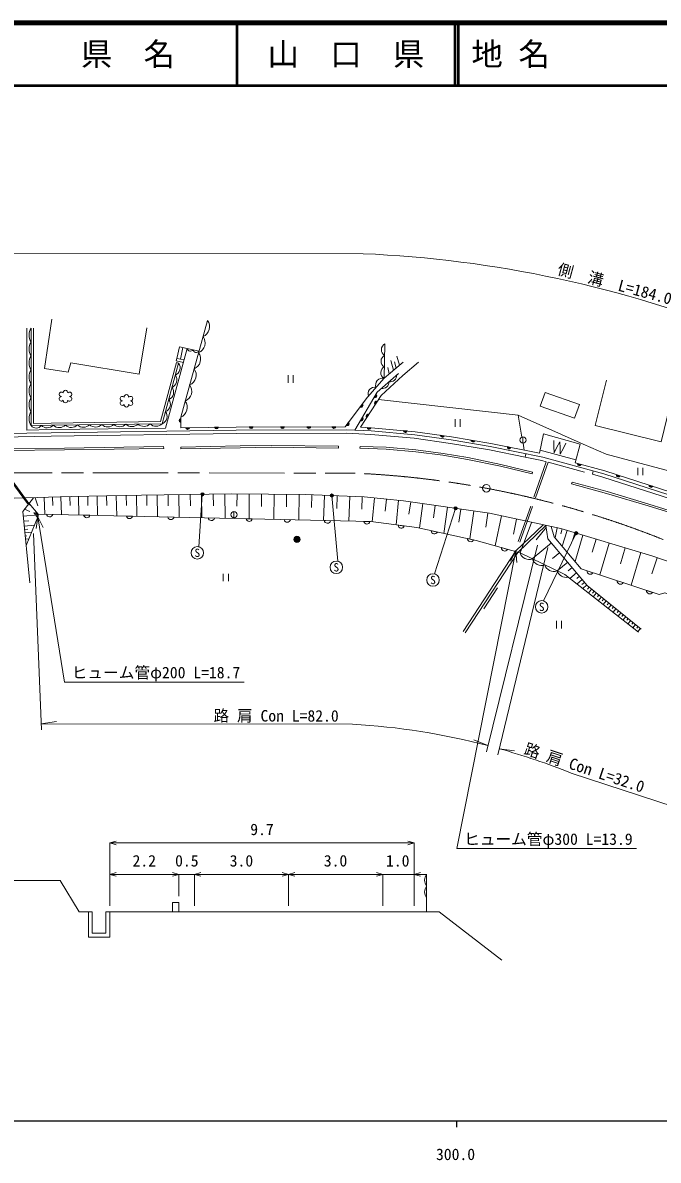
# Model space of a CAD drawing. Units: millimetres, scale not verified, with parts at other scales. Extents: x 40000 to 680000, y 20000 to 380000.
# Drawn here: x 298868 to 400150, y 198715 to 380000 of the extents above; entities that cross this region are included whole.
import ezdxf
from ezdxf.enums import TextEntityAlignment as Align

# ---------------------------------------------------------------- set-up
doc = ezdxf.new("R2010")
doc.units = ezdxf.units.MM
doc.header["$LTSCALE"] = 1000
doc.linetypes.add('CHAIN', pattern=[18.5, 12, -1.5, 3.5, -1.5])
doc.linetypes.add('DASHED', pattern=[7.5, 6, -1.5])
for name, color, linetype, lineweight in [('M-BGD', 7, 'Continuous', 13), ('M-BMK', 2, 'CHAIN', 13), ('M-BMK-SRVR', 3, 'Continuous', 13), ('M-STR-HTXT', 7, 'Continuous', 13), ('M-STR-STRC', 7, 'Continuous', 13), ('M-TTL', 2, 'Continuous', 140), ('M-TTL-BAND', 7, 'Continuous', 25), ('M-TTL-LINE', 7, 'Continuous', 50)]:
    doc.layers.add(name, color=color, linetype=linetype, lineweight=lineweight)
doc.layers.add('M-TTL-TXT', color=7, linetype='Continuous')
doc.styles.add('ＭＳ ゴシック', font='')
doc.styles.get('ＭＳ ゴシック').set_extended_font_data('MS Gothic')

msp = doc.modelspace()

# ---------------------------------------------------------------- hatches: boundary and pattern name
at = {"layer": 'M-BGD'}
for points in [[(352635, 318744), (353013, 319243, -0.84072)], [(354855, 320264), (355171, 320804, -0.84072)], [(355379, 319662), (355037, 319137, -0.84072)], [(354030, 317590), (353689, 317066, -0.84072)], [(324045, 316284), (324045, 316910, 0.84072)], [(324833, 315458), (325459, 315467, -0.84072)], [(329432, 315523), (330058, 315532, -0.84072)], [(334941, 315578), (335567, 315580, -0.84072)], [(339959, 315593), (340584, 315595, -0.84072)], [(344160, 315605), (344786, 315607, -0.84072)], [(348153, 315617), (348779, 315619, -0.84072)], [(350425, 315821), (350803, 316320, -0.84072)], [(352683, 316565), (353000, 317105, -0.84072)], [(353736, 315477), (354361, 315448, -0.84072)], [(359505, 314994), (360129, 314939, -0.84072)], [(365414, 314261), (366033, 314174, -0.84072)], [(370276, 313499), (370893, 313396, -0.84072)], [(376051, 312440), (376665, 312315, -0.84072)], [(387254, 309779), (387858, 309614, -0.84072)], [(393469, 307990), (394065, 307799, -0.84072)], [(398684, 306316), (399279, 306125, -0.84072)], [(342062, 297670, -1), (343062, 297670, -0.41421), (342562, 297170, -0.41421)]]:
    msp.add_hatch(color=256, dxfattribs=at).paths.add_polyline_path(points)
at = {"layer": 'M-STR-HTXT'}
for points in [[(327724, 304977, -0.41421), (327629, 304636, -0.41421), (327288, 304731, -1)], [(348355, 304773, -0.41421), (348260, 304432, -0.41421), (347919, 304527, -1)], [(368064, 302742, -0.41421), (367969, 302402, -0.41421), (367629, 302497, -1)], [(387303, 298785, -0.41421), (387208, 298444, -0.41421), (386867, 298539, -1)]]:
    msp.add_hatch(color=256, dxfattribs=at).paths.add_polyline_path(points)

# ---------------------------------------------------------------- linework, layer by layer
at = {"layer": 'M-BGD'}
for p, q in [((324001, 326385), (324402, 328231)), ((356442, 323345), (356584, 328806)), ((358890, 325420), (358461, 326875)), ((323371, 325837), (323712, 325757)), ((357265, 324042), (357035, 325062)), ((357957, 324629), (357518, 326184)), ((358357, 324968), (358126, 325974)), ((341178, 323839), (341178, 322639)), ((341978, 323839), (341978, 322639)), ((353013, 319243), (352635, 318744)), ((355171, 320804), (354855, 320264)), ((355037, 319137), (355379, 319662)), ((353689, 317066), (354030, 317590)), ((377844, 317459), (378431, 313971)), ((324045, 316284), (324045, 316910)), ((325459, 315467), (324833, 315458)), ((330058, 315532), (329432, 315523)), ((335567, 315580), (334941, 315578)), ((340584, 315595), (339959, 315593)), ((344786, 315607), (344160, 315605)), ((348779, 315619), (348153, 315617)), ((350803, 316320), (350425, 315821)), ((353000, 317105), (352683, 316565)), ((354361, 315448), (353736, 315477)), ((367788, 316824), (367788, 315624)), ((368588, 316824), (368588, 315624)), ((360129, 314939), (359505, 314994)), ((366033, 314174), (365414, 314261)), ((378588, 313997), (378588, 312997)), ((370893, 313396), (370276, 313499)), ((376665, 312315), (376051, 312440)), ((378595, 312997), (378782, 311884)), ((381351, 311890), (387018, 310338)), ((383483, 313444), (383518, 312444)), ((383518, 312444), (383553, 311445)), ((384006, 312336), (383553, 311445)), ((384460, 313228), (384006, 312336)), ((384460, 313228), (384494, 312228)), ((384494, 312228), (384529, 311229)), ((384983, 312120), (384529, 311229)), ((385436, 313012), (384983, 312120)), ((378940, 310780), (379050, 311319)), ((387858, 309614), (387254, 309779)), ((389648, 308035), (389793, 308565)), ((396909, 309076), (396909, 307876)), ((397709, 309076), (397709, 307876)), ((394065, 307799), (393469, 307990)), ((312240, 304586), (312270, 303053)), ((313773, 304617), (313836, 301420)), ((315371, 304648), (315403, 303050)), ((316970, 304680), (317036, 301347)), ((318636, 304709), (318662, 303042)), ((320303, 304734), (320356, 301271)), ((322035, 304760), (322061, 303029)), ((323766, 304787), (323821, 301192)), ((325564, 304814), (325591, 303017)), ((327361, 304841), (327418, 301110)), ((329227, 304870), (329256, 303004)), ((331093, 304898), (331152, 301024)), ((333030, 304907), (333012, 302970)), ((334967, 304888), (334929, 300938)), ((336942, 304869), (336924, 302894)), ((338918, 304851), (338879, 300848)), ((340919, 304832), (340900, 302830)), ((342920, 304812), (342882, 300756)), ((344948, 304762), (344869, 302735)), ((346974, 304683), (346819, 300666)), ((348983, 304606), (348905, 302597)), ((399279, 306125), (398684, 306316)), ((299884, 303408), (301326, 301706)), ((300866, 304309), (301265, 302992)), ((302291, 304350), (302368, 301682)), ((303625, 304389), (303664, 303054)), ((304959, 304427), (305040, 301621)), ((306362, 304468), (306403, 303064)), ((307766, 304498), (307824, 301557)), ((309236, 304527), (309265, 303057)), ((310707, 304556), (310767, 301490)), ((350991, 304528), (350838, 300575)), ((352968, 304452), (352892, 302475)), ((354938, 304275), (354562, 300468)), ((356841, 304086), (356653, 302183)), ((358745, 303898), (358356, 299968)), ((360703, 303650), (360417, 301697)), ((362657, 303365), (362083, 299443)), ((364617, 303078), (364331, 301117)), ((366578, 302791), (365967, 298612)), ((298952, 301364), (301326, 301592)), ((299164, 302458), (300016, 302084)), ((303644, 301653), (302653, 301675)), ((309564, 301517), (308573, 301540)), ((316368, 301362), (315378, 301385)), ((322973, 301211), (321983, 301234)), ((329416, 301064), (328425, 301087)), ((332533, 302092), (332533, 301092)), ((335448, 300926), (334458, 300949)), ((368668, 302486), (368363, 300396)), ((370758, 302180), (370107, 297726)), ((372985, 301855), (372660, 299627)), ((375189, 301401), (374169, 296632)), ((299030, 300558), (299835, 300636)), ((299107, 299753), (300718, 299908)), ((299158, 299226), (299685, 299277)), ((341523, 300787), (340532, 300810)), ((347914, 300641), (346924, 300664)), ((354201, 300498), (353210, 300520)), ((359673, 299795), (358691, 299924)), ((377574, 300890), (377064, 298506)), ((379958, 300380), (378119, 295497)), ((382302, 299568), (380717, 297587)), ((384043, 299506), (383704, 297920)), ((384832, 299322), (384599, 298545)), ((299209, 298699), (300262, 298801)), ((299256, 298202), (299520, 298227)), ((299304, 297704), (299831, 297755)), ((364943, 298831), (363975, 299038)), ((370714, 297596), (369745, 297803)), ((385609, 299088), (384849, 296556)), ((386875, 298708), (386495, 297442)), ((388142, 298328), (386883, 294135)), ((390238, 297699), (389609, 295602)), ((376122, 296071), (375169, 296344)), ((383157, 297133), (380056, 294559)), ((384444, 295583), (383302, 294634)), ((392335, 297069), (390814, 292004)), ((394867, 296309), (394107, 293776)), ((397399, 295549), (395836, 290343)), ((385732, 294032), (384041, 292628)), ((399992, 294734), (399113, 292163)), ((330835, 292193), (330835, 290993)), ((331635, 292193), (331635, 290993)), ((385250, 292043), (397009, 282894)), ((386434, 293187), (385819, 292676)), ((387136, 292341), (386038, 291430)), ((389747, 292357), (388807, 292669)), ((387591, 291793), (387171, 291443)), ((388047, 291244), (387191, 290533)), ((388402, 290816), (387974, 290460)), ((388758, 290388), (388090, 289833)), ((389134, 290060), (388861, 289722)), ((394548, 290769), (393608, 291080)), ((372341, 286574), (374529, 289932)), ((389523, 289746), (389014, 289115)), ((389912, 289432), (389658, 289117)), ((390301, 289119), (389803, 288500)), ((390691, 288805), (390442, 288496)), ((391080, 288491), (390593, 287886)), ((399224, 289222), (398284, 289533)), ((391469, 288177), (391226, 287875)), ((391859, 287863), (391382, 287272)), ((392248, 287550), (392009, 287254)), ((392637, 287236), (392171, 286658)), ((393026, 286922), (392793, 286633)), ((393416, 286608), (392961, 286044)), ((383949, 284677), (383949, 283477)), ((384749, 284677), (384749, 283477)), ((393805, 286294), (393577, 286012)), ((394194, 285981), (393750, 285430)), ((394583, 285667), (394361, 285391)), ((394973, 285353), (394539, 284816)), ((395362, 285039), (395145, 284771)), ((395751, 284725), (395329, 284201)), ((396140, 284412), (395929, 284150)), ((396530, 284098), (396118, 283587)), ((396919, 283784), (396713, 283529)), ((397308, 283470), (396908, 282973)), ((296857, 243280), (304857, 243280)), ((304857, 243280), (307833, 238280)), ((363233, 238280), (363233, 244297)), ((322733, 239780), (323733, 239780)), ((322733, 238280), (322733, 239780)), ((323733, 238280), (323733, 239780)), ((309933, 238280), (307833, 238280)), ((309333, 234280), (309333, 238280)), ((309933, 234880), (309933, 238280)), ((312133, 238280), (365233, 238280)), ((312133, 234880), (312133, 238280)), ((312733, 234280), (312733, 238280)), ((365233, 238280), (375233, 230604)), ((309333, 234280), (312733, 234280)), ((309933, 234880), (312133, 234880))]:
    msp.add_line(p, q, dxfattribs=at)
at = {"layer": 'M-BGD', "linetype": 'DASHED'}
for p, q in [((291796, 314076), (301236, 301166)), ((292040, 314081), (301326, 301382)), ((382310, 310044), (377271, 295741)), ((382600, 309965), (377716, 296103)), ((382600, 309965), (389648, 308035))]:
    msp.add_line(p, q, dxfattribs=at)
at = {"layer": 'M-BGD'}
for points in [[(303529, 332773), (302334, 324884), (306091, 324315), (306511, 325816), (317441, 324009), (318659, 331373)], [(324045, 315447), (324045, 317139), (328311, 332560)], [(299523, 331339), (299527, 315085), (303405, 315153), (321631, 315412), (325070, 328086)], [(300223, 331339), (300227, 315797), (303393, 315853), (321093, 316105), (323712, 325757)], [(300573, 331340), (300577, 316154), (303388, 316203), (320825, 316451), (323371, 325837)], [(326959, 327674), (323829, 328356), (323427, 326510), (324574, 326260)], [(323427, 326510), (323342, 326118), (324471, 325879)], [(350275, 315623), (353819, 320310), (356442, 323345), (359472, 325913)], [(361927, 325918), (359443, 323787), (355992, 320604), (352686, 315526), (354409, 315446), (361389, 314827), (367219, 314008), (373448, 312971), (381248, 311381), (381870, 314460), (387701, 312833), (386892, 309878), (391624, 308582), (403940, 304629), (410414, 302026)], [(351803, 315066), (355360, 321126), (358758, 324113)], [(391888, 323062), (390097, 315831), (400609, 313227), (402495, 320842)], [(355563, 319945), (377844, 317459), (388199, 312837), (391827, 311227), (408363, 306816), (412105, 302434), (408634, 310518)], [(324045, 315447), (332871, 315572), (350275, 315623)], [(352686, 315526), (354409, 315446), (361389, 314827), (367219, 314008), (373448, 312971), (381248, 311381)], [(295458, 313963), (303421, 314104), (332880, 314522), (350526, 314574), (354338, 314398), (361269, 313783), (367060, 312970), (373257, 311939), (378940, 310780)], [(295658, 314516), (303413, 314653), (332875, 315072), (350538, 315124), (354375, 314947), (361332, 314330), (367143, 313514), (373357, 312479), (381748, 310769), (391481, 308103), (410414, 302026), (410420, 302023)], [(389648, 308035), (391325, 307576), (410239, 301504)], [(297499, 304212), (306649, 304476), (317778, 304696), (332200, 304915), (343881, 304803), (353265, 304440), (359554, 303818), (373245, 301817), (384650, 299376), (399124, 295031), (414080, 289918), (417453, 281511)], [(300560, 304300), (298883, 302086), (299976, 290717)], [(299400, 296709), (301326, 301382), (301326, 301706), (354364, 300494), (361663, 299533), (371108, 297511), (378119, 295497), (385250, 292043)], [(369057, 283003), (377457, 295856), (381785, 299990)], [(369391, 282784), (377767, 295598), (382258, 299888)], [(382258, 299888), (382554, 297759), (388819, 290314), (397440, 283364)], [(383065, 299716), (383579, 298069), (387848, 292986), (400308, 288864), (401198, 289125), (412704, 284711), (417453, 281511)]]:
    msp.add_lwpolyline(points, dxfattribs=at)
msp.add_lwpolyline([(382108, 321063), (387578, 319135), (386814, 316965), (381344, 318893)], close=True, dxfattribs=at)
at = {"layer": 'M-BGD', "linetype": 'DASHED'}
msp.add_lwpolyline([(378940, 310780), (381620, 310233), (382310, 310044)], dxfattribs=at)
at = {"layer": 'M-BGD'}
for centre in [(378588, 313497), (332533, 301592), (342562, 297670)]:
    msp.add_circle(centre, 500, dxfattribs=at)
for centre, radius, start, end in [((326951, 331552), 1692, 292.54108, 36.53622), ((301813, 330230), 1939, 145.08024, 214.94453), ((326240, 328982), 1692, 292.54108, 36.53622), ((301814, 328009), 1939, 145.08024, 214.94453), ((357051, 327883), 1034, 116.82999, 240.20131), ((301814, 325789), 1939, 145.08024, 214.94453), ((325583, 328169), 520, 189.26888, 326.1851), ((326528, 327964), 520, 189.26888, 326.1851), ((325529, 326412), 1692, 292.54108, 36.53622), ((357003, 326063), 1034, 116.82999, 240.20131), ((301814, 323569), 1939, 145.08024, 214.94453), ((322698, 324996), 1268, 292.75075, 36.88593), ((324818, 323842), 1692, 292.54108, 36.53622), ((356956, 324242), 1034, 116.82999, 240.20131), ((322174, 323065), 1268, 292.75075, 36.88593), ((356231, 322236), 1129, 79.22915, 199.09296), ((356205, 322754), 1048, 260.70094, 1.92999), ((357422, 323823), 1048, 260.70094, 1.92999), ((301815, 321348), 1939, 145.08024, 214.94453), ((305033, 320787), 360, 37.6435, 270), ((305673, 321067), 360, 90, 189.61526), ((305673, 321067), 360, 350.38474, 90), ((306313, 320787), 360, 270, 142.3565), ((321651, 321135), 1268, 292.75075, 36.88593), ((324108, 321272), 1692, 292.54108, 36.53622), ((354909, 320886), 1013, 75.39077, 202.93134), ((301815, 319128), 1939, 145.08024, 214.94453), ((305033, 320067), 360, 90, 322.3565), ((305673, 319787), 360, 170.38474, 270), ((305673, 319787), 360, 270, 9.61526), ((306313, 320067), 360, 217.6435, 90), ((314753, 320101), 360, 37.6435, 270), ((314753, 319381), 360, 90, 322.3565), ((315393, 320381), 360, 90, 189.61526), ((315393, 319101), 360, 170.38474, 270), ((315393, 320381), 360, 350.38474, 90), ((315393, 319101), 360, 270, 9.61526), ((316033, 320101), 360, 270, 142.3565), ((316033, 319381), 360, 217.6435, 90), ((321127, 319204), 1268, 292.75075, 36.88593), ((323397, 318702), 1692, 292.54108, 36.53622), ((352780, 319027), 318, 242.79661, 43.01434), ((354966, 320562), 318, 249.47488, 49.69261), ((355254, 319370), 318, 66.82637, 227.0441), ((301816, 316908), 1939, 145.08024, 214.94453), ((320603, 317274), 1268, 292.75075, 36.88593), ((353905, 317298), 318, 66.82637, 227.0441), ((301011, 316371), 972, 216.18977, 325.83759), ((302761, 316802), 1360, 225.93829, 315.98671), ((304688, 316830), 1360, 225.64091, 315.98671), ((306617, 316858), 1360, 225.64091, 315.98671), ((308545, 316885), 1360, 225.64091, 315.98671), ((310474, 316913), 1360, 225.64091, 315.98671), ((312402, 316940), 1360, 225.64091, 315.98671), ((314330, 316967), 1360, 225.64091, 315.98671), ((316259, 316995), 1360, 225.64091, 315.98671), ((318187, 317022), 1360, 225.64091, 315.98671), ((320116, 317049), 1360, 225.64091, 315.98671), ((324100, 316597), 318, 99.88019, 260.09792), ((325145, 315517), 318, 190.70495, 350.92268), ((329744, 315582), 318, 190.70495, 350.92268), ((335254, 315634), 318, 190.06049, 350.27822), ((340271, 315648), 318, 190.06049, 350.27822), ((344473, 315661), 318, 190.06049, 350.27822), ((348466, 315673), 318, 190.06049, 350.27822), ((350570, 316104), 318, 242.79661, 43.01434), ((352794, 316863), 318, 249.47488, 49.69261), ((354051, 315517), 318, 187.24723, 347.46497), ((359822, 315021), 318, 184.82186, 345.03959), ((365731, 314272), 318, 181.8951, 342.11283), ((370594, 313501), 318, 180.44215, 340.65988), ((376369, 312431), 318, 178.3669, 338.58464), ((387570, 309749), 318, 174.5751, 334.79284), ((393783, 307946), 318, 172.09462, 332.31235), ((398998, 306272), 318, 172.09462, 332.31235), ((303151, 301762), 505, 189.86239, 347.52058), ((309071, 301626), 505, 189.86239, 347.52058), ((315875, 301471), 505, 189.86239, 347.52058), ((322480, 301320), 505, 189.86239, 347.52058), ((328923, 301173), 505, 189.86239, 347.52058), ((334955, 301035), 505, 189.86239, 347.52058), ((341030, 300896), 505, 189.86239, 347.52058), ((347421, 300750), 505, 189.86239, 347.52058), ((353708, 300607), 505, 189.86239, 347.52058), ((359195, 299957), 505, 183.66997, 341.32816), ((364480, 299030), 505, 179.08932, 336.74752), ((370250, 297795), 505, 179.08932, 336.74752), ((375673, 296302), 505, 175.1419, 332.80009), ((379579, 296001), 1544, 199.04975, 289.25689), ((381547, 295047), 1544, 199.04975, 289.25689), ((383516, 294094), 1544, 199.04975, 289.25689), ((385484, 293140), 1544, 199.04975, 281.26465), ((389308, 292606), 505, 172.86545, 330.52364), ((394109, 291017), 505, 172.86545, 330.52364), ((398785, 289471), 505, 172.86545, 330.52364), ((364434, 243355), 1527, 141.89815, 218.10185), ((364434, 241470), 1527, 141.89815, 218.10185)]:
    msp.add_arc(centre, radius, start, end, dxfattribs=at)
at = {"layer": 'M-BMK'}
msp.add_line((291562, 308291), (351622, 308222), dxfattribs=at)
msp.add_arc((345239, 158358), 150000, 68.19435, 87.56109, dxfattribs=at)
at = {"layer": 'M-BMK-SRVR'}
msp.add_circle((372766, 305810), 600, dxfattribs=at)
at = {"layer": 'M-STR-HTXT'}
for p, q in [((353111, 343190), (294907, 343285)), ((327486, 304843), (326948, 296486)), ((348116, 304639), (349101, 294177)), ((301281, 301273), (301032, 299410)), ((301281, 301273), (305502, 274926)), ((301281, 301273), (302099, 299581)), ((367826, 302609), (364509, 292156)), ((300571, 298588), (301834, 267285)), ((387065, 298651), (381836, 287872)), ((377457, 295856), (368037, 248380)), ((380890, 296743), (372764, 263821)), ((382575, 296377), (374574, 263331)), ((377457, 295856), (376577, 294195)), ((377457, 295856), (377637, 293985)), ((305502, 274926), (334167, 274926)), ((301794, 268285), (304225, 268624)), ((301794, 268285), (351431, 268222)), ((373004, 264792), (370733, 265724)), ((374809, 264303), (377240, 263959)), ((386245, 260429), (402673, 255017)), ((312733, 249280), (313733, 249580)), ((312733, 239280), (312733, 249290)), ((312733, 249280), (361233, 249280)), ((312733, 249280), (313733, 248980)), ((361233, 249280), (360233, 249580)), ((361233, 249280), (360233, 248980)), ((361233, 239280), (361233, 249290)), ((368037, 248380), (396702, 248380)), ((312733, 244280), (313733, 244580)), ((312733, 244280), (323733, 244280)), ((312733, 244280), (313733, 243980)), ((323733, 244280), (321733, 244280)), ((323733, 244280), (322733, 244580)), ((323733, 244280), (322733, 244580)), ((323733, 244280), (322733, 243980)), ((323733, 244280), (322733, 243980)), ((323733, 240780), (323733, 244290)), ((323733, 244280), (326233, 244280)), ((326233, 244280), (327233, 244580)), ((326233, 244280), (327233, 244580)), ((326233, 239280), (326233, 244290)), ((326233, 244280), (328233, 244280)), ((326233, 244280), (327233, 243980)), ((326233, 244280), (341233, 244280)), ((326233, 244280), (327233, 243980)), ((341233, 244280), (340233, 244580)), ((341233, 244280), (340233, 243980)), ((341233, 244280), (342233, 244580)), ((341233, 239280), (341233, 244290)), ((341233, 244280), (356233, 244280)), ((341233, 244280), (342233, 243980)), ((356233, 244280), (354233, 244280)), ((356233, 244280), (355233, 244580)), ((356233, 244280), (355233, 244580)), ((356233, 244280), (355233, 243980)), ((356233, 244280), (355233, 243980)), ((356233, 239280), (356233, 244290)), ((356233, 244280), (361233, 244280)), ((361233, 244280), (362233, 244580)), ((361233, 244280), (363233, 244280)), ((361233, 244280), (362233, 243980))]:
    msp.add_line(p, q, dxfattribs=at)
for centre in [(327506, 304854), (348137, 304650), (367846, 302619), (387085, 298662)]:
    msp.add_circle(centre, 250, dxfattribs=at)
for centre, radius, start, end in [((345239, 158358), 185000, 68.19435, 87.56109), ((344782, 156858), 111562, 75.34656, 86.58289), ((344782, 156858), 111562, 68.18166, 74.38579)]:
    msp.add_arc(centre, radius, start, end, dxfattribs=at)
at = {"layer": 'M-STR-STRC'}
for p, q in [((321330, 312161), (321326, 312461)), ((324074, 312085), (324069, 312385)), ((349201, 312208), (349205, 312508)), ((352612, 312178), (352621, 312478)), ((380062, 308095), (380134, 308386)), ((386341, 306505), (386419, 306795))]:
    msp.add_line(p, q, dxfattribs=at)
for points in [[(295996, 312112), (305527, 312218), (321326, 312461)], [(295999, 311812), (305531, 311918), (321330, 312161)], [(324069, 312385), (333520, 312552), (338493, 312637), (349205, 312508)], [(324074, 312085), (333525, 312252), (338494, 312336), (349201, 312208)], [(352612, 312178), (356773, 312055), (361501, 311632), (365809, 311071), (369731, 310394), (375021, 309331), (380062, 308095)], [(352621, 312478), (356790, 312355), (361534, 311931), (365854, 311368), (369786, 310689), (375086, 309623), (380134, 308386)], [(386341, 306505), (391904, 304999), (398546, 303009), (405749, 300764), (409502, 299561)], [(386419, 306795), (391986, 305287), (398634, 303296), (405840, 301050), (409593, 299846)]]:
    msp.add_lwpolyline(points, dxfattribs=at)
for centre in [(326688, 295520), (348841, 293211), (364249, 291190), (381576, 286906)]:
    msp.add_circle(centre, 1000, dxfattribs=at)
at = {"layer": 'M-TTL'}
msp.add_line((680000, 380000), (40000, 380000), dxfattribs=at)
at = {"layer": 'M-TTL-BAND'}
for p, q in [((40000, 205000), (579000, 205000)), ((368000, 205000), (368000, 204000))]:
    msp.add_line(p, q, dxfattribs=at)
at = {"layer": 'M-TTL-LINE'}
for p, q in [((333000, 380000), (333000, 370000)), ((367750, 380000), (367750, 370000)), ((368250, 380000), (368250, 370000)), ((40000, 370000), (680000, 370000))]:
    msp.add_line(p, q, dxfattribs=at)

# ---------------------------------------------------------------- texts
at = {"layer": 'M-STR-HTXT', "style": 'ＭＳ ゴシック'}
for s, rotation, p in [('側\u3000溝\u3000L=184.0', 344.919, (392839, 336968)), ('路 肩 Con L=82.0', 359.927, (339243, 268082)), ('路 肩 Con L=32.0', 341.765, (387926, 259875))]:
    msp.add_text(s, height=1833, rotation=rotation, dxfattribs=at).set_placement(p, align=Align.BOTTOM_CENTER)
for s, p in [('ヒューム管φ200 L=18.7', (306667, 274976)), ('ヒューム管φ300 L=13.9', (369202, 248430))]:
    msp.add_text(s, height=1833, dxfattribs=at).set_placement(p, align=Align.BOTTOM_LEFT)
for s, p in [('9.7', (336999, 251443)), ('2.2', (318237, 246443)), ('0.5', (325018, 246443)), ('3.0', (333717, 246443)), ('3.0', (348717, 246443)), ('1.0', (358628, 246443))]:
    msp.add_text(s, height=1833, dxfattribs=at).set_placement(p, align=Align.MIDDLE_CENTER)
at = {"layer": 'M-STR-STRC', "style": 'ＭＳ ゴシック'}
for p in [(326688, 295520), (348841, 293211), (364249, 291190), (381576, 286906)]:
    msp.add_text('S', height=1320, rotation=0.842, dxfattribs=at).set_placement(p, align=Align.MIDDLE_CENTER)
at = {"layer": 'M-TTL-BAND', "style": 'ＭＳ ゴシック'}
msp.add_text('300.0', height=1833, dxfattribs=at).set_placement((367844, 198195), align=Align.BOTTOM_CENTER)
at = {"layer": 'M-TTL-TXT', "style": 'ＭＳ ゴシック'}
for s, p in [('県\u3000名', (315625, 375000)), ('山\u3000口\u3000県', (350375, 375000))]:
    msp.add_text(s, height=3666, dxfattribs=at).set_placement(p, align=Align.MIDDLE_CENTER)
msp.add_text('地 名', height=3666, dxfattribs=at).set_placement((370380, 375000), align=Align.MIDDLE_LEFT)

doc.saveas('drawing.dxf')
